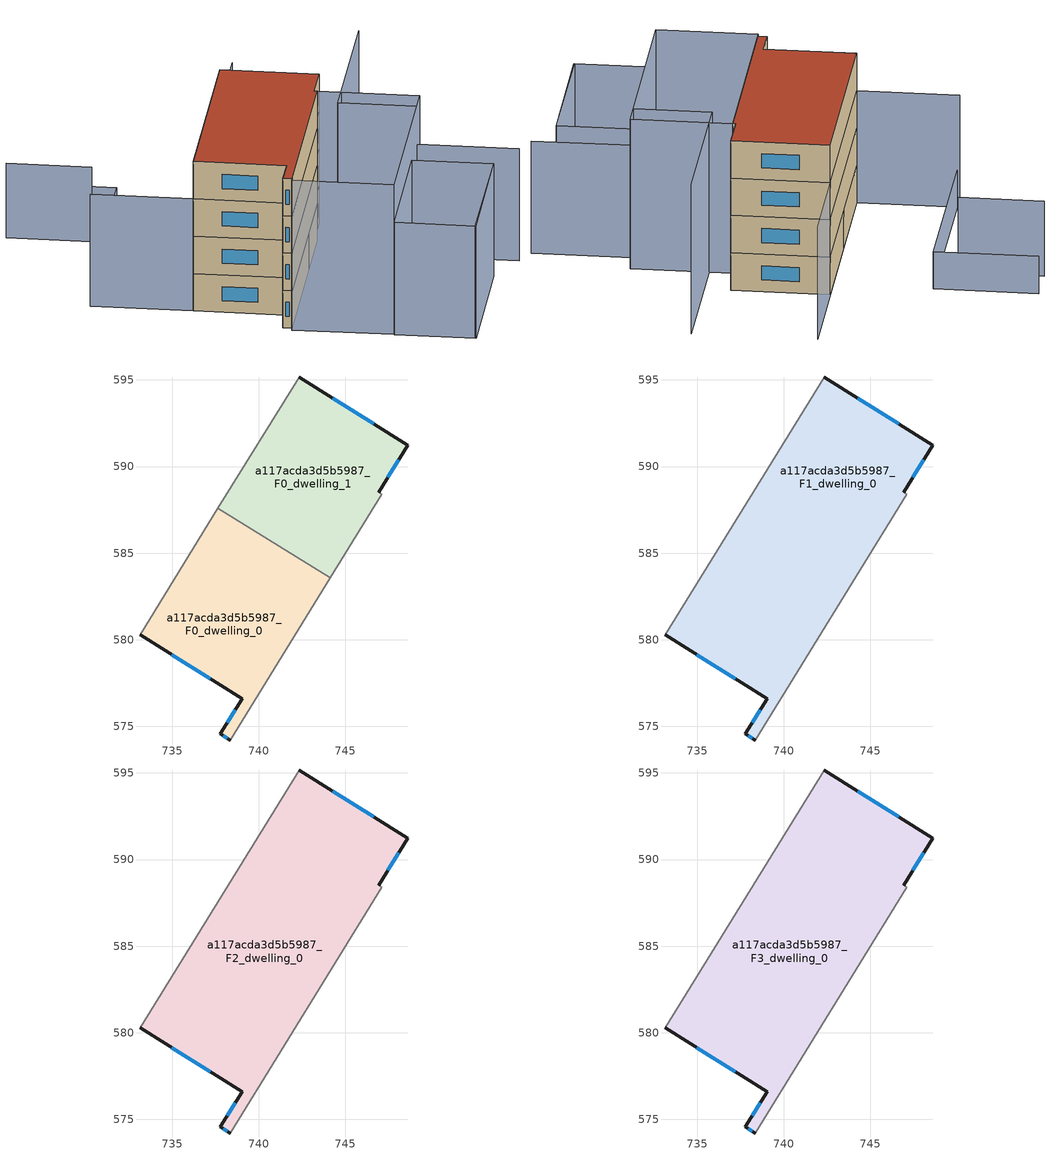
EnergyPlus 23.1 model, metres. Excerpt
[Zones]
a117acda3d5b5987_F0_dwelling_0
 floor ground (EU_floor_Construction): 744.13,583.58 738.35,574.21 737.77,574.57 739.04,576.6 733.14,580.28 737.64,587.58 z0
 wall outside (EU_wall_Construction): 733.14,580.28 739.04,576.6 737.77,574.57 738.35,574.21 z0:3
 wall adiabatic (EU_wall_Construction): 738.35,574.21 744.13,583.58 / 737.64,587.58 733.14,580.28 z0:3
 wall to a117acda3d5b5987_F0_dwelling_1 (EU_wall_Construction): 744.13,583.58 737.64,587.58 z0:3
 window (EU_Window_Construction): 737.95,574.45 738.17,574.32 / 738.64,575.97 738.16,575.2 / 734.98,579.13 737.2,577.75 z0.93:2.07
a117acda3d5b5987_F0_dwelling_1
 floor ground (EU_floor_Construction): 748.61,591.25 746.91,588.53 747.1,588.41 744.13,583.58 737.64,587.58 742.32,595.17 z0
 wall outside (EU_wall_Construction): 746.91,588.53 748.61,591.25 742.32,595.17 z0:3
 wall adiabatic (EU_wall_Construction): 744.13,583.58 747.1,588.41 746.91,588.53 / 742.32,595.17 737.64,587.58 z0:3
 window (EU_Window_Construction): 746.65,592.47 744.28,593.95 / 747.44,589.37 748.08,590.4 z0.93:2.07
a117acda3d5b5987_F1_dwelling_0
 floor to a117acda3d5b5987_F0_dwelling_0 (EU_floor_Construction): 744.13,583.58 738.35,574.21 737.77,574.57 739.04,576.6 733.14,580.28 737.64,587.58 z3
 floor to a117acda3d5b5987_F0_dwelling_1 (EU_floor_Construction): 748.61,591.25 746.91,588.53 747.1,588.41 744.13,583.58 737.64,587.58 742.32,595.17 z3
 wall outside (EU_wall_Construction): 746.91,588.53 748.61,591.25 742.32,595.17 / 733.14,580.28 739.04,576.6 737.77,574.57 738.35,574.21 z3:6
 wall adiabatic (EU_wall_Construction): 738.35,574.21 747.1,588.41 746.91,588.53 / 742.32,595.17 733.14,580.28 z3:6
 window (EU_Window_Construction): 747.44,589.37 748.08,590.4 / 737.95,574.45 738.17,574.32 / 738.64,575.97 738.16,575.2 / 734.98,579.13 737.2,577.75 / 746.65,592.47 744.28,593.95 z3.93:5.07
a117acda3d5b5987_F2_dwelling_0
 floor to a117acda3d5b5987_F1_dwelling_0 (EU_floor_Construction): 748.61,591.25 746.91,588.53 747.1,588.41 738.35,574.21 737.77,574.57 739.04,576.6 733.14,580.28 742.32,595.17 z6
 wall outside (EU_wall_Construction): 746.91,588.53 748.61,591.25 742.32,595.17 / 733.14,580.28 739.04,576.6 737.77,574.57 738.35,574.21 z6:9
 wall adiabatic (EU_wall_Construction): 738.35,574.21 747.1,588.41 746.91,588.53 / 742.32,595.17 733.14,580.28 z6:9
 window (EU_Window_Construction): 747.44,589.37 748.08,590.4 / 737.95,574.45 738.17,574.32 / 738.64,575.97 738.16,575.2 / 734.98,579.13 737.2,577.75 / 746.65,592.47 744.28,593.95 z6.93:8.07
a117acda3d5b5987_F3_dwelling_0
 floor to a117acda3d5b5987_F2_dwelling_0 (EU_floor_Construction): 748.61,591.25 746.91,588.53 747.1,588.41 738.35,574.21 737.77,574.57 739.04,576.6 733.14,580.28 742.32,595.17 z9
 wall outside (EU_wall_Construction): 746.91,588.53 748.61,591.25 742.32,595.17 / 733.14,580.28 739.04,576.6 737.77,574.57 738.35,574.21 z9:12
 wall adiabatic (EU_wall_Construction): 738.35,574.21 747.1,588.41 746.91,588.53 / 742.32,595.17 733.14,580.28 z9:12
 window (EU_Window_Construction): 747.44,589.37 748.08,590.4 / 737.95,574.45 738.17,574.32 / 738.64,575.97 738.16,575.2 / 734.98,579.13 737.2,577.75 / 746.65,592.47 744.28,593.95 z9.93:11.07
 roof outside (EU_roof_Construction): 739.04,576.6 737.77,574.57 738.35,574.21 747.1,588.41 746.91,588.53 748.61,591.25 742.32,595.17 733.14,580.28 z12
shading: 749.79,566.72 756.04,576.76 / 758.96,578.6 752.47,582.6 / 746.76,602.36 733.14,580.28 / 733.14,580.28 726.62,584.3 / 744.64,569.9 750.85,579.97 / 750.85,579.97 756.04,576.77 / 756.04,576.77 749.83,566.7 / 749.83,566.7 744.64,569.9 z0:9; 728.32,601.57 734.99,597.41 / 734.99,597.41 726.8,584.3 z0:3; 752.52,582.68 747.54,585.76 / 747.54,585.76 754.75,597.45 / 738.17,573.92 747.1,588.41 / 747.1,588.41 753.59,584.41 / 753.59,584.41 744.65,569.92 / 744.65,569.92 738.17,573.92 z0:12; 731.95,595.33 726.53,598.71 z0:6
[Building]
EU S2 Campaign: North Axis=0; Terrain=City; Solar Distribution=FullExterior
[Site:Location]
Montreal-Trudeau.Intl.AP: Latitude=45.4667; Longitude=-73.75; Time Zone=-5; Elevation=36
[SizingPeriod:WeatherFileDays]
AnnualSizingPeriod: Begin Month=1; Begin Day of Month=1; End Month=12; End Day of Month=31; Day of Week for Start Day=Monday; Use Weather File Daylight Saving Period=No; Use Weather File Rain and Snow Indicators=No
[MATERIAL]
EU_InternalMass_Material: Roughness=MediumRough; Thickness=0.1; Conductivity=1; Density=1800; Specific Heat=900; Thermal Absorptance=0.9; Solar Absorptance=0.7; Visible Absorptance=0.7
[MATERIAL:NOMASS] Roughness=MediumRough; Thermal Absorptance=0.9; Solar Absorptance=0.7; Visible Absorptance=0.7
Name | Thermal Resistance
EU_wall_NoMass; EU_floor_NoMass | 1.36485
EU_roof_NoMass | 2.55992
[WINDOWMATERIAL:SIMPLEGLAZINGSYSTEM]
EU_Window_SimpleGlazing: UFactor=3.92339; Solar Heat Gain Coefficient=0.8; Visible Transmittance=0.8
[CONSTRUCTION]
EU_wall_Construction: EU_wall_NoMass
EU_roof_Construction: EU_roof_NoMass
EU_floor_Construction: EU_floor_NoMass
EU_Window_Construction: EU_Window_SimpleGlazing
EU_InternalMass_Construction: EU_InternalMass_Material
[ZONE] Type=1; Multiplier=1; Ceiling Height=autocalculate; Floor Area=autocalculate; Part of Total Floor Area=Yes
Name | Volume
a117acda3d5b5987_F0_dwelling_0 | 201.334
a117acda3d5b5987_F1_dwelling_0 | 402.656
a117acda3d5b5987_F2_dwelling_0; a117acda3d5b5987_F3_dwelling_0 | 402.66
a117acda3d5b5987_F0_dwelling_1 | 201.338
[INTERNALMASS] Construction=EU_InternalMass_Construction
Name | Zone or ZoneList | Surface Area
a117acda3d5b5987_F0_dwelling_0_EU_InternalMass | a117acda3d5b5987_F0_dwelling_0 | 67.1116
a117acda3d5b5987_F0_dwelling_1_EU_InternalMass | a117acda3d5b5987_F0_dwelling_1 | 67.1132
a117acda3d5b5987_F1_dwelling_0_EU_InternalMass | a117acda3d5b5987_F1_dwelling_0 | 134.22
a117acda3d5b5987_F2_dwelling_0_EU_InternalMass | a117acda3d5b5987_F2_dwelling_0 | 134.22
a117acda3d5b5987_F3_dwelling_0_EU_InternalMass | a117acda3d5b5987_F3_dwelling_0 | 134.22
[OTHEREQUIPMENT] Fuel Type=Electricity; Design Level Calculation Method=Watts/Area; Power per Zone Floor Area=1; Fraction Latent=0; Fraction Radiant=0; Fraction Lost=0; Carbon Dioxide Generation Rate=0; EndUse Subcategory=EU_Step8_InternalGains
Name | Zone or ZoneList or Space or SpaceList | Schedule
EU_Step8_InternalGain_a117acda3d5b5987_F0_dwelling_0_f000 | a117acda3d5b5987_F0_dwelling_0 | EU_Step8_GainSchedule_a117acda3d5b5987_F0_dwelling_0_f000
EU_Step8_InternalGain_a117acda3d5b5987_F0_dwelling_1_f000 | a117acda3d5b5987_F0_dwelling_1 | EU_Step8_GainSchedule_a117acda3d5b5987_F0_dwelling_1_f000
EU_Step8_InternalGain_a117acda3d5b5987_F1_dwelling_0_f000 | a117acda3d5b5987_F1_dwelling_0 | EU_Step8_GainSchedule_a117acda3d5b5987_F1_dwelling_0_f000
EU_Step8_InternalGain_a117acda3d5b5987_F2_dwelling_0_f000 | a117acda3d5b5987_F2_dwelling_0 | EU_Step8_GainSchedule_a117acda3d5b5987_F2_dwelling_0_f000
EU_Step8_InternalGain_a117acda3d5b5987_F3_dwelling_0_f000 | a117acda3d5b5987_F3_dwelling_0 | EU_Step8_GainSchedule_a117acda3d5b5987_F3_dwelling_0_f000
[ZONEVENTILATION:DESIGNFLOWRATE] Schedule=EU_AlwaysOn; Design Flow Rate Calculation Method=AirChanges/Hour; Air Changes per Hour=0.860309; Ventilation Type=Natural; Fan Pressure Rise=0; Fan Total Efficiency=1; Constant Term Coefficient=1; Temperature Term Coefficient=0; Velocity Term Coefficient=0; Velocity Squared Term Coefficient=0; Minimum Indoor Temperature=-100; Maximum Indoor Temperature=100; Delta Temperature=-100; Minimum Outdoor Temperature=-100; Maximum Outdoor Temperature=100; Maximum Wind Speed=40
Name | Zone or ZoneList or Space or SpaceList
EU_ConstantAir_a117acda3d5b5987_F0_dwelling_0 | a117acda3d5b5987_F0_dwelling_0
EU_ConstantAir_a117acda3d5b5987_F0_dwelling_1 | a117acda3d5b5987_F0_dwelling_1
EU_ConstantAir_a117acda3d5b5987_F1_dwelling_0 | a117acda3d5b5987_F1_dwelling_0
EU_ConstantAir_a117acda3d5b5987_F2_dwelling_0 | a117acda3d5b5987_F2_dwelling_0
EU_ConstantAir_a117acda3d5b5987_F3_dwelling_0 | a117acda3d5b5987_F3_dwelling_0
[HVACTEMPLATE:THERMOSTAT] Constant Heating Setpoint=20; Constant Cooling Setpoint=50
EU_HeatOnly_a117acda3d5b5987_F0_dwelling_0; EU_HeatOnly_a117acda3d5b5987_F0_dwelling_1; EU_HeatOnly_a117acda3d5b5987_F1_dwelling_0; EU_HeatOnly_a117acda3d5b5987_F2_dwelling_0; EU_HeatOnly_a117acda3d5b5987_F3_dwelling_0
[HVACTEMPLATE:ZONE:IDEALLOADSAIRSYSTEM] System Availability Schedule=EU_AlwaysOn; Maximum Heating Supply Air Temperature=50; Minimum Cooling Supply Air Temperature=13; Maximum Heating Supply Air Humidity Ratio=0.0156; Minimum Cooling Supply Air Humidity Ratio=0.0077; Heating Limit=NoLimit; Cooling Limit=NoLimit; Heating Availability Schedule=EU_AlwaysOn; Cooling Availability Schedule=EU_CoolingOff; Dehumidification Control Type=ConstantSensibleHeatRatio; Cooling Sensible Heat Ratio=0.7; Dehumidification Setpoint=60; Humidification Control Type=None; Humidification Setpoint=30; Outdoor Air Method=None; Outdoor Air Flow Rate per Person=0.00944; Outdoor Air Flow Rate per Zone Floor Area=0; Outdoor Air Flow Rate per Zone=0; Demand Controlled Ventilation Type=None; Outdoor Air Economizer Type=NoEconomizer; Heat Recovery Type=None; Sensible Heat Recovery Effectiveness=0.7; Latent Heat Recovery Effectiveness=0.65
Name | Template Thermostat
a117acda3d5b5987_F0_dwelling_0 | EU_HeatOnly_a117acda3d5b5987_F0_dwelling_0
a117acda3d5b5987_F0_dwelling_1 | EU_HeatOnly_a117acda3d5b5987_F0_dwelling_1
a117acda3d5b5987_F1_dwelling_0 | EU_HeatOnly_a117acda3d5b5987_F1_dwelling_0
a117acda3d5b5987_F2_dwelling_0 | EU_HeatOnly_a117acda3d5b5987_F2_dwelling_0
a117acda3d5b5987_F3_dwelling_0 | EU_HeatOnly_a117acda3d5b5987_F3_dwelling_0
[SIZING:ZONE] Zone Cooling Design Supply Air Temperature Input Method=SupplyAirTemperature; Zone Cooling Design Supply Air Temperature=13; Zone Heating Design Supply Air Temperature Input Method=SupplyAirTemperature; Zone Heating Design Supply Air Temperature=50; Zone Cooling Design Supply Air Humidity Ratio=0.008; Zone Heating Design Supply Air Humidity Ratio=0.008; Cooling Design Air Flow Method=DesignDay; Cooling Design Air Flow Rate=0; Cooling Minimum Air Flow per Zone Floor Area=0.000762; Cooling Minimum Air Flow=0; Cooling Minimum Air Flow Fraction=0.2; Heating Design Air Flow Method=DesignDay; Heating Design Air Flow Rate=0; Heating Maximum Air Flow per Zone Floor Area=0.002032; Heating Maximum Air Flow=0.141576; Heating Maximum Air Flow Fraction=0.3; Account for Dedicated Outdoor Air System=No; Dedicated Outdoor Air System Control Strategy=NeutralSupplyAir; Dedicated Outdoor Air Low Setpoint Temperature for Design=autosize; Dedicated Outdoor Air High Setpoint Temperature for Design=autosize; Zone Load Sizing Method=Sensible Load Only No Latent Load; Zone Latent Cooling Design Supply Air Humidity Ratio Input Method=HumidityRatioDifference; Zone Cooling Design Supply Air Humidity Ratio Difference=0.005; Zone Latent Heating Design Supply Air Humidity Ratio Input Method=HumidityRatioDifference; Zone Humidification Design Supply Air Humidity Ratio Difference=0.005
a117acda3d5b5987_F0_dwelling_0; a117acda3d5b5987_F0_dwelling_1; a117acda3d5b5987_F1_dwelling_0; a117acda3d5b5987_F2_dwelling_0; a117acda3d5b5987_F3_dwelling_0
[SCHEDULE:CONSTANT]
Name | Hourly Value
EU_AlwaysOn | 1
EU_CoolingOff | 0
[SCHEDULE:FILE] Column Number=1; Rows to Skip at Top=0; Number of Hours of Data=8760; Column Separator=Comma; Interpolate to Timestep=No; Minutes per Item=60; Adjust Schedule for Daylight Savings=Yes
Name | File
EU_Step8_GainSchedule_a117acda3d5b5987_F0_dwelling_0_f000 | ../../schedules/a117acda3d5b5987/a117acda3d5b5987_F0_dwelling_0_f000_gain.csv
EU_Step8_GainSchedule_a117acda3d5b5987_F0_dwelling_1_f000 | ../../schedules/a117acda3d5b5987/a117acda3d5b5987_F0_dwelling_1_f000_gain.csv
EU_Step8_GainSchedule_a117acda3d5b5987_F1_dwelling_0_f000 | ../../schedules/a117acda3d5b5987/a117acda3d5b5987_F1_dwelling_0_f000_gain.csv
EU_Step8_GainSchedule_a117acda3d5b5987_F2_dwelling_0_f000 | ../../schedules/a117acda3d5b5987/a117acda3d5b5987_F2_dwelling_0_f000_gain.csv
EU_Step8_GainSchedule_a117acda3d5b5987_F3_dwelling_0_f000 | ../../schedules/a117acda3d5b5987/a117acda3d5b5987_F3_dwelling_0_f000_gain.csv
